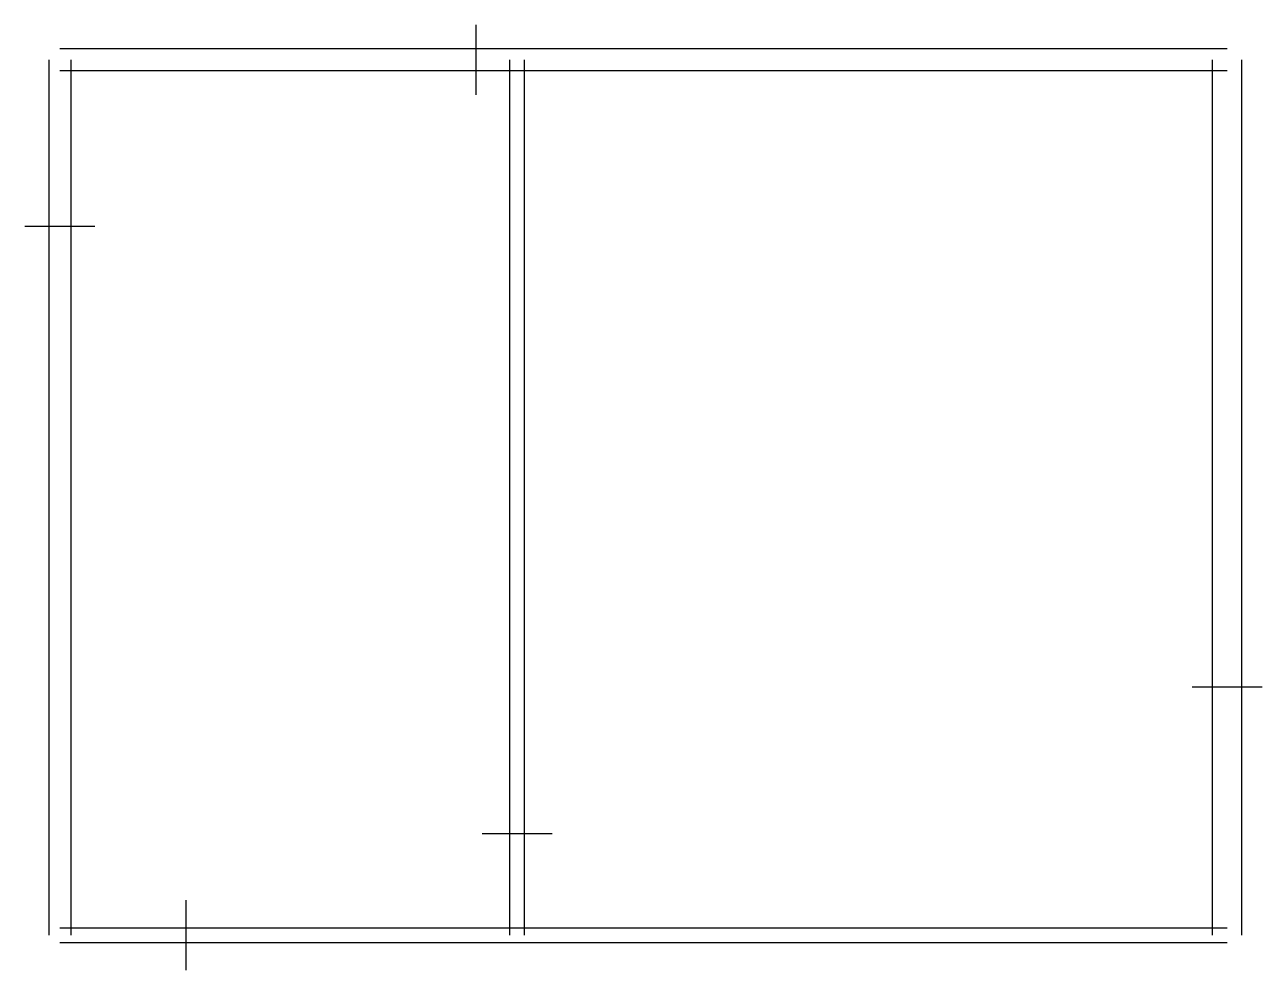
# Model space of a CAD drawing. Header units: millimetres. Extents: x -240 to 8240, y -240 to 6240.
import ezdxf

# ---------------------------------------------------------------- set-up
doc = ezdxf.new("R2010")
doc.units = ezdxf.units.MM
doc.layers.add('OPENING', color=4, linetype='Continuous')
doc.layers.add('WALL', color=7, linetype='Continuous')

msp = doc.modelspace()

# ---------------------------------------------------------------- linework, layer by layer
at = {"layer": 'OPENING'}
for p, q in [((2851.5, 6240), (2851.5, 5760)), ((-240, 4858.8), (240, 4858.8)), ((8240, 1699.1), (7760, 1699.1)), ((3375, 696), (2895, 696)), ((865.1, -240), (865.1, 240))]:
    msp.add_line(p, q, dxfattribs=at)
at = {"layer": 'WALL'}
for p, q in [((8000, 6075), (0, 6075)), ((-75, 6000), (-75, 0)), ((75, 6000), (75, 0)), ((3085, 0), (3085, 6000)), ((3185, 0), (3185, 6000)), ((7900, 0), (7900, 6000)), ((8100, 0), (8100, 6000)), ((8000, 5925), (0, 5925)), ((0, 50), (8000, 50)), ((0, -50), (8000, -50))]:
    msp.add_line(p, q, dxfattribs=at)

doc.saveas('drawing.dxf')
